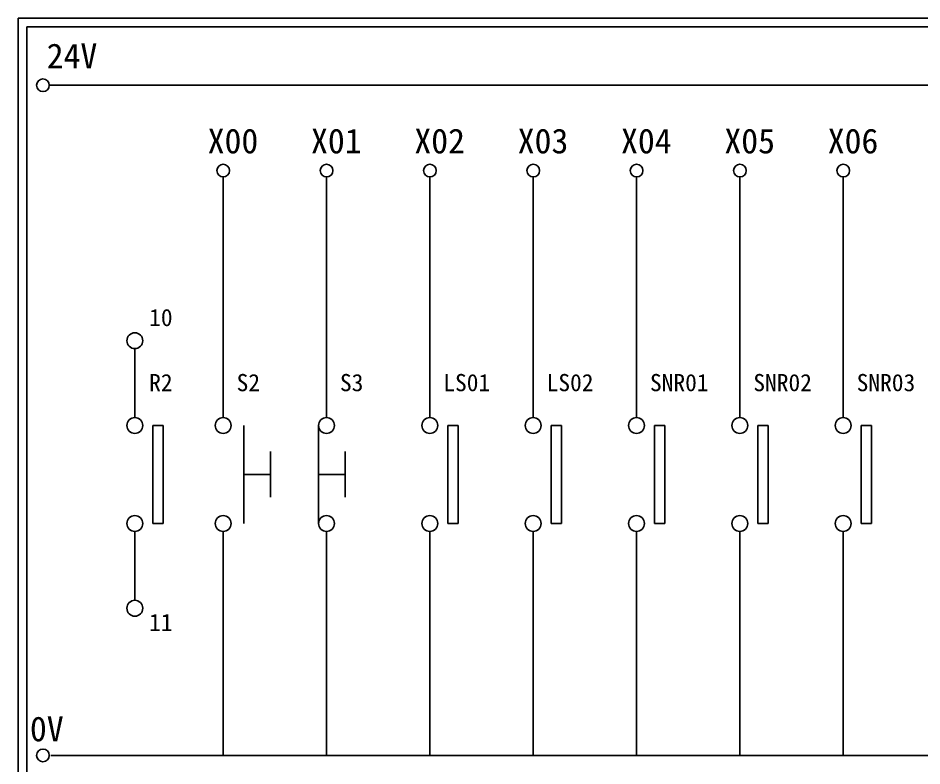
# Model space of a CAD drawing. Extents: x 325 to 612, y 3 to 207.
# Drawn here: x 325.3 to 456.5, y 98.4 to 207 of the extents above; entities that cross this region are included whole.
import ezdxf

# ---------------------------------------------------------------- set-up
doc = ezdxf.new("R2010")
doc.units = 0
doc.layers.get('0').update_dxf_attribs({"linetype": 'CONTINUOUS'})
doc.layers.add('圖框層', color=7, linetype='CONTINUOUS')
doc.layers.add('標尺寸層', color=3, linetype='CONTINUOUS')
doc.styles.add('STSL', font='kaiu.ttf')

msp = doc.modelspace()

# ---------------------------------------------------------------- linework, layer by layer
for p, q in [((346.37, 147.84), (344.86, 147.84)), ((389.2, 147.84), (387.7, 147.84)), ((404.2, 147.84), (402.7, 147.84)), ((419.2, 147.84), (417.7, 147.84)), ((434.2, 147.84), (432.7, 147.84)), ((449.2, 147.84), (447.7, 147.84)), ((361.97, 140.73), (361.97, 144.04)), ((372.81, 140.73), (372.81, 144.04)), ((361.97, 140.73), (361.97, 137.42)), ((372.81, 140.73), (372.81, 137.42)), ((346.37, 133.61), (344.86, 133.61)), ((389.2, 133.61), (387.7, 133.61)), ((404.2, 133.61), (402.7, 133.61)), ((419.2, 133.61), (417.7, 133.61)), ((434.2, 133.61), (432.7, 133.61)), ((449.2, 133.61), (447.7, 133.61))]:
    msp.add_line(p, q)
at = {"layer": '圖框層', "color": 7}
for p, q in [((612.32, 206.97), (325.32, 206.97)), ((325.32, 3), (325.32, 206.97)), ((611.07, 205.72), (326.57, 205.72)), ((326.57, 4.25), (326.57, 205.72))]:
    msp.add_line(p, q, dxfattribs=at)
at = {"layer": '標尺寸層', "color": 7}
for p, q in [((329.84, 197.22), (607.44, 197.22)), ((355.09, 183.91), (355.09, 148.99)), ((370.09, 183.91), (370.09, 148.99)), ((385.09, 183.91), (385.09, 148.99)), ((400.09, 183.91), (400.09, 148.99)), ((415.09, 183.91), (415.09, 148.99)), ((430.09, 183.91), (430.09, 148.99)), ((445.09, 183.91), (445.09, 148.99)), ((344.86, 133.61), (344.86, 147.84)), ((346.37, 133.61), (346.37, 147.84)), ((358.1, 147.84), (358.1, 133.61)), ((368.94, 147.84), (368.94, 133.61)), ((387.7, 133.61), (387.7, 147.84)), ((389.2, 133.61), (389.2, 147.84)), ((402.7, 133.61), (402.7, 147.84)), ((404.2, 133.61), (404.2, 147.84)), ((417.7, 133.61), (417.7, 147.84)), ((419.2, 133.61), (419.2, 147.84)), ((432.7, 133.61), (432.7, 147.84)), ((434.2, 133.61), (434.2, 147.84)), ((447.7, 133.61), (447.7, 147.84)), ((449.2, 133.61), (449.2, 147.84)), ((361.97, 140.73), (358.1, 140.73)), ((372.81, 140.73), (368.94, 140.73)), ((355.09, 132.46), (355.09, 99.96)), ((370.09, 132.46), (370.09, 99.96)), ((385.09, 132.46), (385.09, 99.96)), ((400.09, 132.46), (400.09, 99.96)), ((415.09, 132.46), (415.09, 99.96)), ((430.09, 132.46), (430.09, 99.96)), ((445.09, 132.46), (445.09, 99.96)), ((330.05, 99.96), (607.92, 99.96))]:
    msp.add_line(p, q, dxfattribs=at)
at = {"layer": '標尺寸層'}
for p, q in [((342.26, 148.99), (342.26, 158.99)), ((342.26, 132.46), (342.26, 122.46))]:
    msp.add_line(p, q, dxfattribs=at)
at = {"layer": '標尺寸層', "color": 7}
for centre, radius in [((328.92, 197.22), 0.92), ((355.09, 184.83), 0.92), ((370.09, 184.83), 0.92), ((385.09, 184.83), 0.92), ((400.09, 184.83), 0.92), ((415.09, 184.83), 0.92), ((430.09, 184.83), 0.92), ((445.09, 184.83), 0.92), ((342.26, 160.14), 1.15), ((342.26, 147.84), 1.15), ((355.09, 147.84), 1.15), ((370.09, 147.84), 1.15), ((385.09, 147.84), 1.15), ((400.09, 147.84), 1.15), ((415.09, 147.84), 1.15), ((430.09, 147.84), 1.15), ((445.09, 147.84), 1.15), ((342.26, 133.61), 1.15), ((355.09, 133.61), 1.15), ((370.09, 133.61), 1.15), ((385.09, 133.61), 1.15), ((400.09, 133.61), 1.15), ((415.09, 133.61), 1.15), ((430.09, 133.61), 1.15), ((445.09, 133.61), 1.15), ((342.26, 121.31), 1.15), ((328.92, 99.96), 0.92)]:
    msp.add_circle(centre, radius, dxfattribs=at)

# ---------------------------------------------------------------- texts
at = {"layer": '圖框層', "color": 4, "style": 'STSL'}
for s, height, p in [('24V', 3.6, (329.47, 199.68)), ('X00', 3.6, (352.84, 187.33)), ('X01', 3.6, (367.84, 187.33)), ('X02', 3.6, (382.84, 187.33)), ('X03', 3.6, (397.84, 187.33)), ('X04', 3.6, (412.84, 187.33)), ('X05', 3.6, (427.84, 187.33)), ('X06', 3.6, (442.84, 187.33)), ('10', 2.5, (344.35, 162.26)), ('R2', 2.5, (344.35, 152.81)), ('S2', 2.5, (357.04, 152.81)), ('S3', 2.5, (372.04, 152.81)), ('LS01', 2.5, (387.04, 152.81)), ('LS02', 2.5, (402.04, 152.81)), ('SNR01', 2.5, (417.04, 152.81)), ('SNR02', 2.5, (432.04, 152.81)), ('SNR03', 2.5, (447.04, 152.81)), ('11', 2.5, (344.35, 118.01)), ('0V', 3.6, (327.04, 102))]:
    msp.add_text(s, height=height, dxfattribs=at).set_placement(p)

doc.saveas('drawing.dxf')
